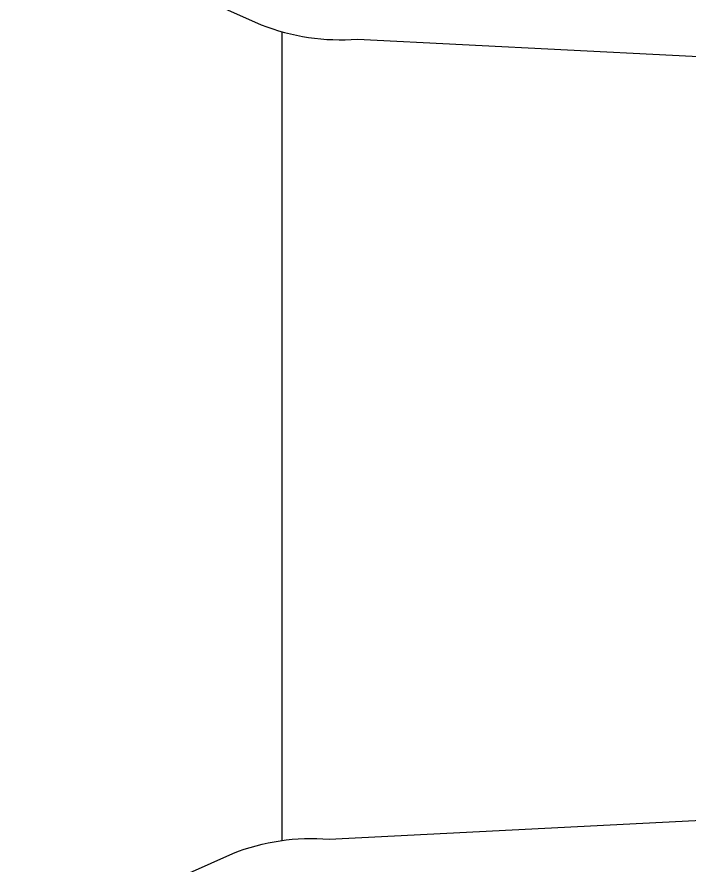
# Model space of a CAD drawing. Header units: millimetres. Extents: x -211392 to -195751, y -51803 to -27784.
# Drawn here: x -211392 to -211342.4, y -38300.6 to -38238.1 of the extents above; entities that cross this region are included whole.
import ezdxf
from ezdxf.enums import TextEntityAlignment as Align

# ---------------------------------------------------------------- set-up
doc = ezdxf.new("R2010")
doc.units = ezdxf.units.MM
doc.layers.add('Техника. Кран LTM 1090-4.2', color=250, linetype='Continuous')
doc.styles.add('arial', font='arial.ttf')

# ---------------------------------------------------------------- blocks, each defined once
blk = doc.blocks.new('LTM 1090-4.2-20230204.11041100')
at = {"color": 0, "linetype": 'ByBlock', "lineweight": -2, "transparency": 16777216}
for points in [[(-8020.228, 1208.17), (-8063.27, 1205.952, 0.360345), (-8065.711, 1203.601, -0.171697), (-8070.168, 1198.728), (-8076.134, 1197.889), (-8078.903, 1195.374), (-8078.903, 1190.811), (-8076.914, 1186.819), (-8063.001, 1180.609, 0.114005), (-8055.91, 1179.554), (-8017.225, 1177.591)], [(-8005.332, 1091.135), (-8065.367, 1094.228, -0.360345), (-8067.808, 1096.58, 0.171697), (-8072.265, 1101.452), (-8078.232, 1102.292), (-8081, 1104.807), (-8081, 1109.37), (-8079.011, 1113.361), (-8065.099, 1119.572, -0.114005), (-8058.007, 1120.627), (-8010.311, 1123.047)]]:
    blk.add_lwpolyline(points, format="xyb", dxfattribs=at)
blk.add_lwpolyline([(-8061.463, 1120.525), (-8061.463, 1180.093)], dxfattribs=at)
blk = doc.blocks.new('*U70')
at = {"color": 0, "linetype": 'ByBlock', "lineweight": -2, "transparency": 16777216}
blk.add_blockref('LTM 1090-4.2-20230204.11041100', (0, 0), dxfattribs=at)
at = {"layer": 'Defpoints', "color": 250, "linetype": 'ByBlock', "lineweight": -2, "transparency": 16777216, "style": 'arial', "width": 0.8}
blk.add_attdef('МАРКА', text='', height=250, rotation=41.62705, dxfattribs=at).set_placement((4464.826, 9098.447), align=Align.MIDDLE_CENTER)

msp = doc.modelspace()

# ---------------------------------------------------------------- block references
at = {"layer": 'Техника. Кран LTM 1090-4.2', "transparency": 16777216}
msp.add_blockref('*U70', (-203310.957, -39419.28), dxfattribs=at)

doc.saveas('drawing.dxf')
